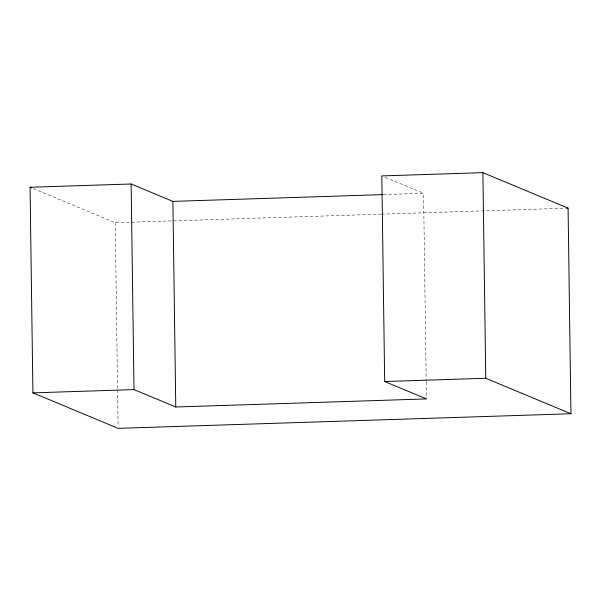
<?xml version="1.0" encoding="UTF-8"?>
<svg xmlns="http://www.w3.org/2000/svg" width="601" height="601" viewBox="0 0 601 601"><rect width="100%" height="100%" fill="white"/><g stroke="black" fill="none" stroke-linecap="round" stroke-linejoin="round"><path stroke-width="0.45" stroke-dasharray="3 2.25" d="M383.348 194.604L423.57 193.312L426.192 381.079M33.461 188.669L115.242 222.731L380.568 214.181M381.507 214.151L565.263 208.231M385.218 177.333L423.57 193.312M426.207 382.018L426.44 398.921M115.242 222.731L117.556 388.915M117.571 389.854L118.081 426.47"/><path stroke-width="0.9" d="M32.92 392.859L134 389.598L175.762 406.997L426.44 398.921L384.678 381.522L381.808 175.913L482.888 172.652L568.08 208.141L570.95 413.751L118.112 428.348L32.92 392.859L30.05 187.249L131.131 183.989L172.893 201.388L382.416 194.634M566.202 208.201L568.08 208.141M384.678 381.522L485.758 378.269L570.95 413.751M30.05 187.249L31.755 187.955M482.888 172.652L485.758 378.269M172.893 201.388L175.762 406.997M131.131 183.989L134 389.598"/></g></svg>
